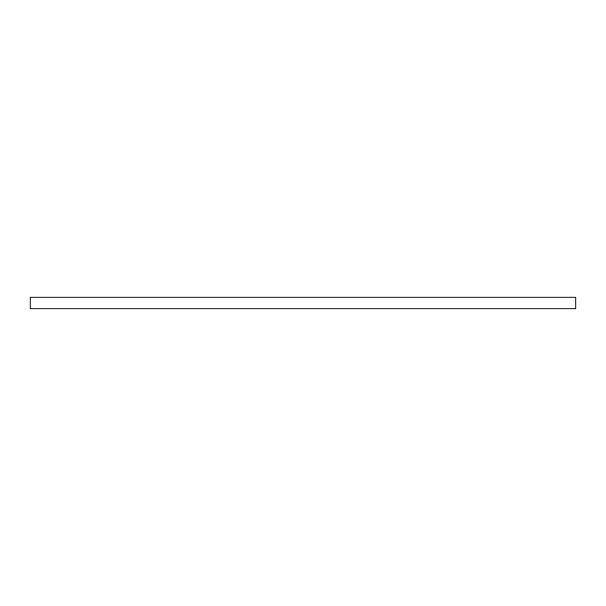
<?xml version="1.0" encoding="UTF-8"?>
<svg xmlns="http://www.w3.org/2000/svg" width="606" height="606" viewBox="0 0 606 606"><rect width="100%" height="100%" fill="white"/><g stroke="black" fill="none" stroke-linecap="round" stroke-linejoin="round"><path stroke-width="0.91" d="M575.7 297.319L30.3 297.319L30.3 308.681L575.7 308.681L575.7 297.319"/></g></svg>
